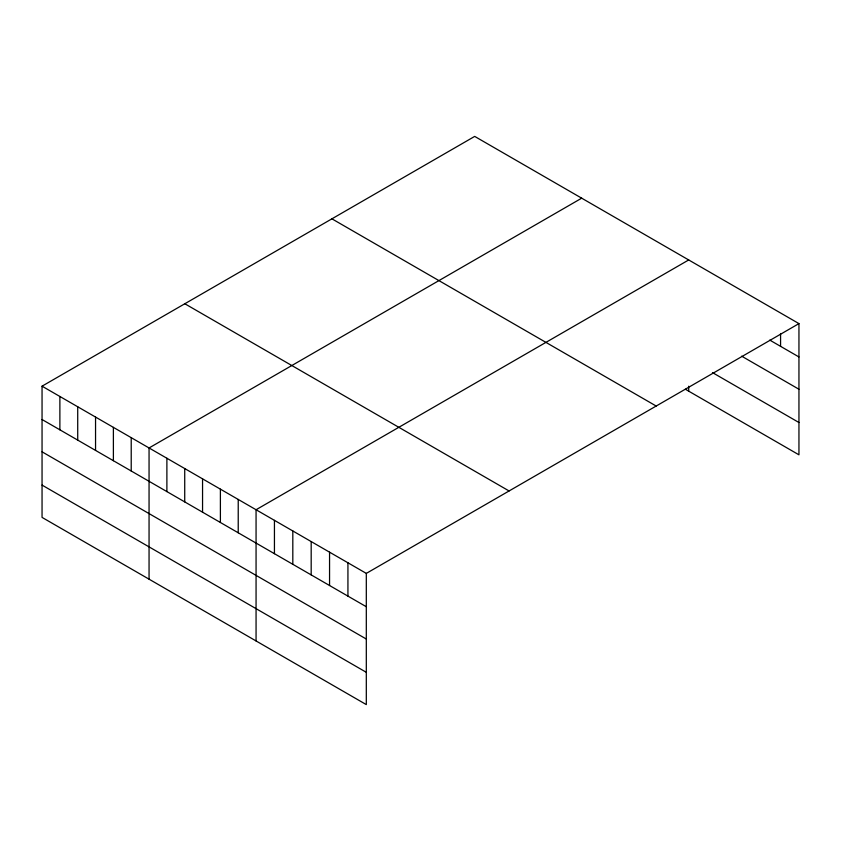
<?xml version="1.0" encoding="UTF-8"?>
<svg xmlns="http://www.w3.org/2000/svg" width="841" height="841" viewBox="0 0 841 841"><rect width="100%" height="100%" fill="white"/><g stroke="black" fill="none" stroke-linecap="round" stroke-linejoin="round"><path stroke-width="1.26" d="M42.05 386.177L366.308 573.394L366.308 704.6L42.05 517.394L42.05 386.177L474.692 136.4L798.95 323.606L798.95 454.823L685.362 389.236M581.699 198.171L149.057 447.959L149.057 579.176M688.705 259.953L256.063 509.741L256.063 640.947M366.308 573.394L798.95 323.606M769.767 340.1L798.95 356.952M741.667 356.174L798.95 389.246M712.485 372.605L798.95 422.518M331.922 218.828L656.18 406.035M184.82 303.748L509.078 490.965M42.05 419.522L366.308 606.729M42.05 451.817L366.308 639.034M42.05 485.099L366.308 672.306M780.574 333.52L780.574 346.345M688.705 386.198L688.705 391.17M347.932 562.776L347.932 596.122M329.556 552.169L329.556 585.515M311.181 541.562L311.181 574.908M292.815 530.955L292.815 564.3M274.439 520.348L274.439 553.693M238.224 499.438L238.224 532.784M220.395 489.147L220.395 522.492M202.555 478.844L202.555 512.19M184.726 468.553L184.726 501.898M166.886 458.25L166.886 491.596M131.217 437.667L131.217 471.002M113.388 427.365L113.388 460.71M95.548 417.073L95.548 450.419M77.719 406.771L77.719 440.116M59.879 396.479L59.879 429.825"/></g></svg>
